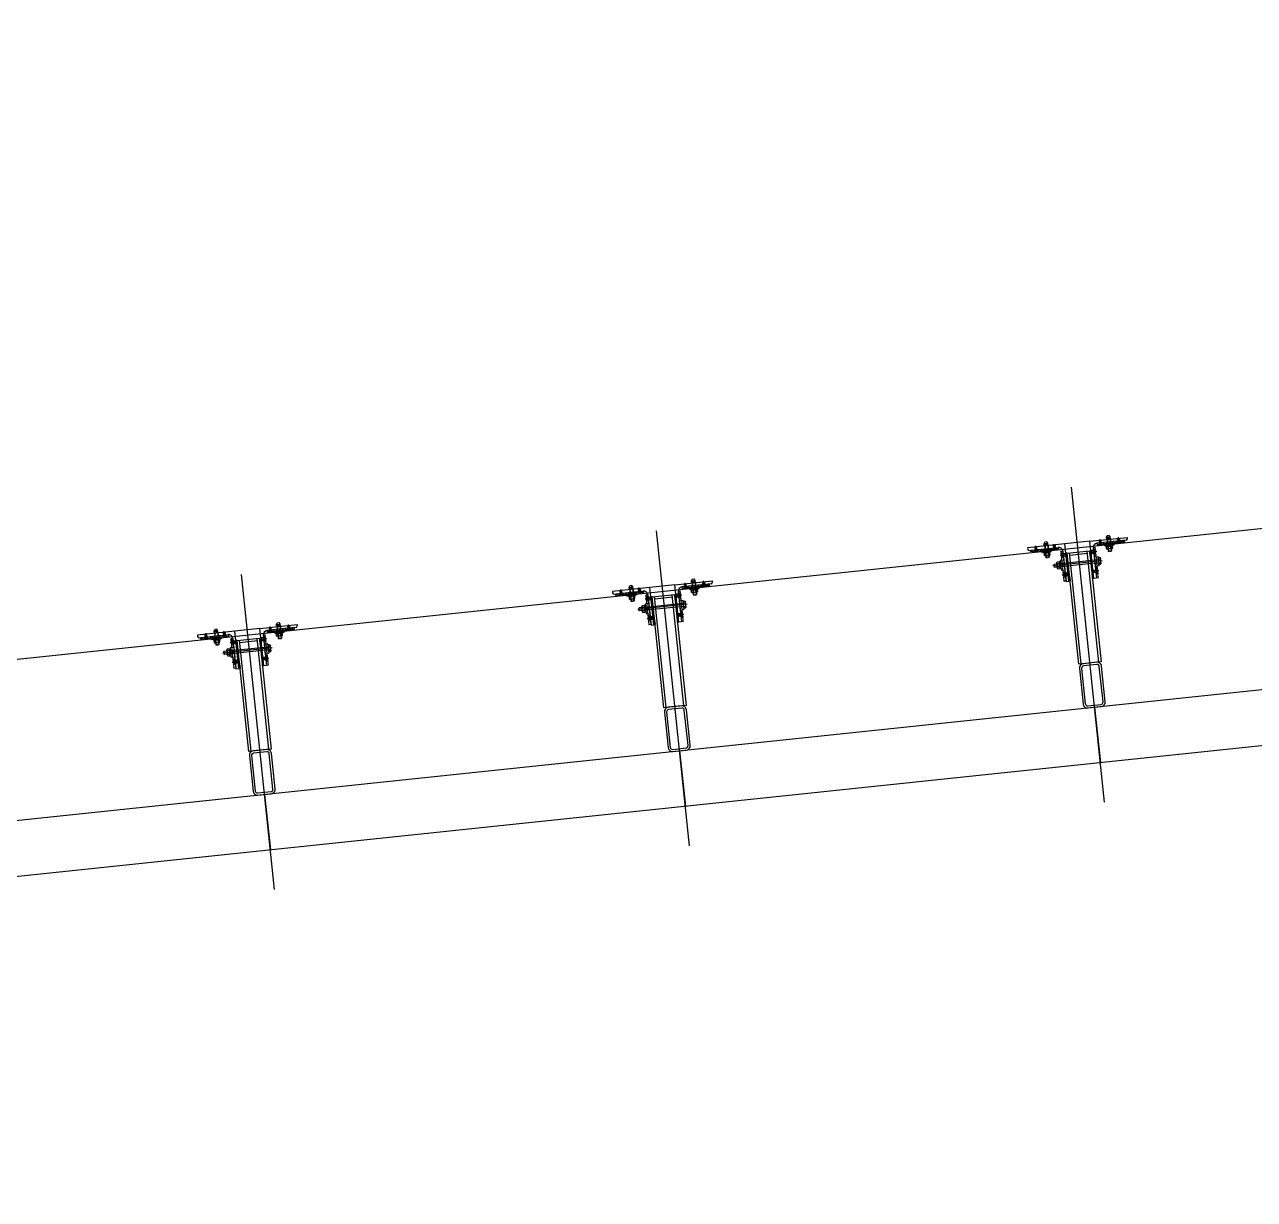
# Model space of a CAD drawing. Extents: x 809487 to 809680, y 818779 to 819225.
# Drawn here: x 809546.828 to 809551.249, y 818960.345 to 818964.567 of the extents above; entities that cross this region are included whole.
import ezdxf

# ---------------------------------------------------------------- set-up
doc = ezdxf.new("R2010")
doc.units = 0
for name, color, linetype in [('Default', 7, 'Continuous'), ('F-Glazing', 7, 'Continuous'), ('MAJ223__', 7, 'Continuous'), ('MAJ292_1', 7, 'Continuous'), ('MAJ292__', 7, 'Continuous'), ('MAJ314__scope', 7, 'Continuous'), ('MAJ318__', 7, 'Continuous'), ('MAJ322__', 7, 'Continuous'), ('MAJ325__', 7, 'Continuous'), ('MAJ520__', 7, 'Continuous'), ('WELDING', 7, 'Continuous')]:
    doc.layers.add(name, color=color, linetype=linetype)

# ---------------------------------------------------------------- blocks, each defined once
blk = doc.blocks.new('A$C62E2240C')
at = {"layer": 'MAJ223__'}
for p, q in [((-0.005, -0.01), (0.0181, -0.01)), ((0.005, -0.0058), (0.0135, -0.0058)), ((0.005, -0.0142), (0.0135, -0.0142)), ((0.0127, -0.005), (0.0127, -0.015))]:
    blk.add_line(p, q, dxfattribs=at)
blk.add_lwpolyline([(0, 0), (0.005, -0.005), (0.005, -0.015), (0, -0.02)], close=True, dxfattribs=at)
for points in [[(0, -0.0113), (0.0033, -0.0113), (0.0033, -0.0088), (0, -0.0088)], [(0.005, -0.005), (0.0127, -0.005), (0.0135, -0.0058), (0.0135, -0.0142), (0.0127, -0.015), (0.005, -0.015)]]:
    blk.add_lwpolyline(points, dxfattribs=at)
blk = doc.blocks.new('TM12NUT')
at = {"layer": 'Default'}
for p, q in [((0.0078, 0), (-0.0078, 0)), ((-0.0104, -0.0015), (-0.0104, -0.0085)), ((-0.0078, -0.01), (0.0078, -0.01)), ((-0.0052, -0.0085), (-0.0052, -0.0015)), ((0.0052, -0.0085), (0.0052, -0.0015)), ((0.0104, -0.0085), (0.0104, -0.0015))]:
    blk.add_line(p, q, dxfattribs=at)
for centre, radius, start, end in [((0, -0.0098), 0.00979, 57.7958, 122.2042), ((0.0078, -0.003), 0.00301, 30, 150), ((-0.0078, -0.003), 0.00301, 30, 150), ((-0.0078, -0.007), 0.00301, 210, 330), ((0, -0.0002), 0.00979, 237.7958, 302.2042), ((0.0078, -0.007), 0.00301, 210, 330)]:
    blk.add_arc(centre, radius, start, end, dxfattribs=at)
blk = doc.blocks.new('M12_WASH')
at = {"layer": 'Default'}
for p, q in [((0.0025, 0.0016), (0, 0.0009)), ((0, -0.0016), (0.0025, -0.0009))]:
    blk.add_line(p, q, dxfattribs=at)
blk.add_lwpolyline([(0, -0.012), (0.0025, -0.012), (0.0025, 0.012), (0, 0.012)], close=True, dxfattribs=at)
blk = doc.blocks.new('A$C392C4054')
at = {"layer": 'Default'}
for p, q in [((0.013, 0.05), (0, 0.05)), ((0.013, 0.047), (0, 0.047)), ((0.0016, 0.0468), (0.0016, 0)), ((0.0114, 0.0468), (0.0114, 0))]:
    blk.add_line(p, q, dxfattribs=at)
at = {"layer": 'MAJ292_1'}
for p, q in [((0.0005, 0.047), (0.0005, 0.0468)), ((0.0125, 0.047), (0.0125, 0.0468))]:
    blk.add_line(p, q, dxfattribs=at)
at = {"layer": 'MAJ318__'}
for p, q in [((0, 0.0517), (0.003, 0.057)), ((0, 0.0468), (0, 0.0517)), ((0.013, 0.0515), (0, 0.0515)), ((0.013, 0.0468), (0, 0.0468)), ((0.0005, 0.0468), (0.0005, 0.0011)), ((0.01, 0.057), (0.003, 0.057)), ((0.013, 0.0517), (0.01, 0.057)), ((0.0125, 0.0468), (0.0125, 0.0011)), ((0.013, 0.0468), (0.013, 0.0517)), ((0.0005, 0.0011), (0.0016, 0)), ((0.0125, 0.0011), (0.0005, 0.0011)), ((0.0054, 0), (0.0016, 0)), ((0.0065, 0.0011), (0.0054, 0)), ((0.0065, 0.0011), (0.0076, 0)), ((0.0114, 0), (0.0076, 0)), ((0.0114, 0), (0.0125, 0.0011))]:
    blk.add_line(p, q, dxfattribs=at)
blk = doc.blocks.new('M06MC13')
at = {"layer": 'Default'}
for p, q in [((-0.005, 0), (0.018, 0)), ((0.003, 0.0025), (0.013, 0.0025)), ((0.0125, -0.003), (0.0125, 0.003)), ((0.003, -0.0025), (0.013, -0.0025))]:
    blk.add_line(p, q, dxfattribs=at)
blk.add_lwpolyline([(0, -0.006), (0.003, -0.003), (0.003, 0.003), (0, 0.006)], close=True, dxfattribs=at)
for points in [[(0, 0.00075), (0.002, 0.00075), (0.002, -0.00075), (0, -0.00075)], [(0.003, -0.003), (0.0125, -0.003), (0.013, -0.0025), (0.013, 0.0025), (0.0125, 0.003), (0.003, 0.003)]]:
    blk.add_lwpolyline(points, dxfattribs=at)
blk = doc.blocks.new('M12HB160')
at = {"layer": 'Default'}
for p, q in [((-0.013, 0), (0.165, 0)), ((0.125, 0.005), (0.16, 0.005)), ((0.159, -0.006), (0.159, 0.006)), ((0.125, -0.005), (0.16, -0.005))]:
    blk.add_line(p, q, dxfattribs=at)
blk.add_lwpolyline([(-0.0065, -0.012), (-0.008, -0.0105), (-0.008, 0.0105), (-0.0065, 0.012), (0, 0.012), (0, -0.012)], close=True, dxfattribs=at)
for points in [[(-0.0064, 0.006), (0, 0.006), (0, 0.012), (-0.0064, 0.012)], [(0, -0.006), (0.159, -0.006), (0.16, -0.005), (0.16, 0.005), (0.159, 0.006), (0, 0.006)], [(0.124, -0.006), (0.125, -0.005), (0.125, 0.005), (0.124, 0.006)], [(-0.0064, -0.012), (0, -0.012), (0, -0.006), (-0.0064, -0.006)]]:
    blk.add_lwpolyline(points, dxfattribs=at)
for centre, radius, start, end in [((-0.0044, 0.009), 0.0036, 123.6264, 236.3736), ((0.004, 0), 0.012, 150, 210), ((-0.0044, -0.009), 0.0036, 123.6264, 236.3736)]:
    blk.add_arc(centre, radius, start, end, dxfattribs=at)
blk = doc.blocks.new('M12_NUT1')
at = {"layer": 'Default'}
blk.add_lwpolyline([(0.01, 0.0105), (0.01, -0.0105), (0.0085, -0.012), (0.0015, -0.012), (0, -0.0105), (0, 0.0105), (0.0015, 0.012), (0.0085, 0.012)], close=True, dxfattribs=at)
for points in [[(0.0016, 0.006), (0.0084, 0.006)], [(0.0016, 0.006), (0.0084, 0.006)], [(0.0084, -0.006), (0.0016, -0.006)], [(0.0084, -0.006), (0.0016, -0.006)]]:
    blk.add_lwpolyline(points, dxfattribs=at)
for centre, radius, start, end in [((0.0036, 0.009), 0.0036, 123.6264, 236.3736), ((0.012, 0), 0.012, 150, 210), ((0.0064, 0.009), 0.0036, 303.6264, 56.3736), ((-0.002, 0), 0.012, 330, 30), ((0.0036, -0.009), 0.0036, 123.6264, 236.3736), ((0.0064, -0.009), 0.0036, 303.6264, 56.3736)]:
    blk.add_arc(centre, radius, start, end, dxfattribs=at)

msp = doc.modelspace()

# ---------------------------------------------------------------- linework, layer by layer
at = {"layer": 'F-Glazing'}
for p, q in [((809550.7104, 818961.7726), (809550.5914, 818962.9044)), ((809549.2186, 818961.6158), (809549.0996, 818962.7476)), ((809550.6571, 818962.7102), (809550.5675, 818962.7008)), ((809550.5849, 818962.6604), (809550.6485, 818962.6671)), ((809550.6571, 818962.7102), (809550.6571, 818962.7102)), ((809547.7268, 818961.459), (809547.6078, 818962.5908)), ((809549.1653, 818962.5534), (809549.0758, 818962.544)), ((809549.1653, 818962.5534), (809549.1653, 818962.5534)), ((809549.0931, 818962.5036), (809549.1567, 818962.5103)), ((809547.6735, 818962.3966), (809547.584, 818962.3872)), ((809547.6735, 818962.3966), (809547.6735, 818962.3966)), ((809547.6013, 818962.3468), (809547.6649, 818962.3535))]:
    msp.add_line(p, q, dxfattribs=at)
for points in [[(809550.5761, 818962.6675), (809550.5711, 818962.667), (809550.5865, 818962.5683), (809550.5815, 818962.5678)], [(809550.6556, 818962.6759), (809550.6606, 818962.6764), (809550.6661, 818962.5766), (809550.671, 818962.5772)], [(809549.0843, 818962.5107), (809549.0793, 818962.5102), (809549.0947, 818962.4115), (809549.0897, 818962.411)], [(809549.1639, 818962.5191), (809549.1688, 818962.5196), (809549.1743, 818962.4199), (809549.1793, 818962.4204)], [(809547.6721, 818962.3623), (809547.677, 818962.3628), (809547.6825, 818962.2631), (809547.6875, 818962.2636)], [(809547.5925, 818962.3539), (809547.5875, 818962.3534), (809547.6029, 818962.2547), (809547.598, 818962.2542)]]:
    msp.add_lwpolyline(points, close=True, dxfattribs=at)
at = {"layer": 'MAJ223__'}
for points in [[(809550.56, 818962.6054), (809550.5613, 818962.607), (809550.5597, 818962.6083), (809550.561, 818962.61), (809550.5594, 818962.6113), (809550.5607, 818962.613), (809550.559, 818962.6143), (809550.5604, 818962.616), (809550.5587, 818962.6173), (809550.5601, 818962.6189), (809550.5584, 818962.6203), (809550.5597, 818962.6219), (809550.5581, 818962.6233), (809550.5594, 818962.6249), (809550.5578, 818962.6262), (809550.5591, 818962.6279), (809550.5575, 818962.6292), (809550.5588, 818962.6309), (809550.5572, 818962.6322), (809550.5585, 818962.6339), (809550.5568, 818962.6352), (809550.5582, 818962.6368), (809550.5565, 818962.6382), (809550.5579, 818962.6398), (809550.5562, 818962.6412), (809550.5576, 818962.6428), (809550.5635, 818962.6434), (809550.5676, 818962.6047), (809550.5616, 818962.604)], [(809550.6843, 818962.6184), (809550.6826, 818962.6198), (809550.684, 818962.6214), (809550.6823, 818962.6227), (809550.6837, 818962.6244), (809550.682, 818962.6257), (809550.6834, 818962.6274), (809550.6817, 818962.6287), (809550.683, 818962.6304), (809550.6814, 818962.6317), (809550.6827, 818962.6333), (809550.6811, 818962.6347), (809550.6824, 818962.6363), (809550.6808, 818962.6377), (809550.6821, 818962.6393), (809550.6805, 818962.6406), (809550.6818, 818962.6423), (809550.6801, 818962.6436), (809550.6815, 818962.6453), (809550.6798, 818962.6466), (809550.6812, 818962.6483), (809550.6795, 818962.6496), (809550.6808, 818962.6512), (809550.6792, 818962.6526), (809550.6805, 818962.6542), (809550.6789, 818962.6556), (809550.6729, 818962.6549), (809550.677, 818962.6162), (809550.683, 818962.6168)], [(809549.1925, 818962.4616), (809549.1909, 818962.463), (809549.1922, 818962.4646), (809549.1905, 818962.466), (809549.1919, 818962.4676), (809549.1902, 818962.4689), (809549.1916, 818962.4706), (809549.1899, 818962.4719), (809549.1913, 818962.4736), (809549.1896, 818962.4749), (809549.1909, 818962.4766), (809549.1893, 818962.4779), (809549.1906, 818962.4795), (809549.189, 818962.4809), (809549.1903, 818962.4825), (809549.1887, 818962.4839), (809549.19, 818962.4855), (809549.1884, 818962.4868), (809549.1897, 818962.4885), (809549.188, 818962.4898), (809549.1894, 818962.4915), (809549.1877, 818962.4928), (809549.1891, 818962.4945), (809549.1874, 818962.4958), (809549.1887, 818962.4974), (809549.1871, 818962.4988), (809549.1811, 818962.4981), (809549.1852, 818962.4594), (809549.1912, 818962.46)], [(809549.0682, 818962.4486), (809549.0695, 818962.4502), (809549.0679, 818962.4516), (809549.0692, 818962.4532), (809549.0676, 818962.4545), (809549.0689, 818962.4562), (809549.0673, 818962.4575), (809549.0686, 818962.4592), (809549.0669, 818962.4605), (809549.0683, 818962.4622), (809549.0666, 818962.4635), (809549.068, 818962.4651), (809549.0663, 818962.4665), (809549.0677, 818962.4681), (809549.066, 818962.4695), (809549.0673, 818962.4711), (809549.0657, 818962.4724), (809549.067, 818962.4741), (809549.0654, 818962.4754), (809549.0667, 818962.4771), (809549.0651, 818962.4784), (809549.0664, 818962.4801), (809549.0647, 818962.4814), (809549.0661, 818962.483), (809549.0644, 818962.4844), (809549.0658, 818962.486), (809549.0717, 818962.4866), (809549.0758, 818962.4479), (809549.0698, 818962.4472)], [(809547.5764, 818962.2918), (809547.5777, 818962.2934), (809547.5761, 818962.2948), (809547.5774, 818962.2964), (809547.5758, 818962.2977), (809547.5771, 818962.2994), (809547.5755, 818962.3007), (809547.5768, 818962.3024), (809547.5752, 818962.3037), (809547.5765, 818962.3054), (809547.5748, 818962.3067), (809547.5762, 818962.3083), (809547.5745, 818962.3097), (809547.5759, 818962.3113), (809547.5742, 818962.3127), (809547.5756, 818962.3143), (809547.5739, 818962.3156), (809547.5752, 818962.3173), (809547.5736, 818962.3186), (809547.5749, 818962.3203), (809547.5733, 818962.3216), (809547.5746, 818962.3233), (809547.573, 818962.3246), (809547.5743, 818962.3262), (809547.5727, 818962.3276), (809547.574, 818962.3292), (809547.58, 818962.3299), (809547.584, 818962.2911), (809547.5781, 818962.2904)], [(809547.7007, 818962.3048), (809547.6991, 818962.3062), (809547.7004, 818962.3078), (809547.6988, 818962.3092), (809547.7001, 818962.3108), (809547.6985, 818962.3121), (809547.6998, 818962.3138), (809547.6981, 818962.3151), (809547.6995, 818962.3168), (809547.6978, 818962.3181), (809547.6992, 818962.3198), (809547.6975, 818962.3211), (809547.6988, 818962.3227), (809547.6972, 818962.3241), (809547.6985, 818962.3257), (809547.6969, 818962.3271), (809547.6982, 818962.3287), (809547.6966, 818962.33), (809547.6979, 818962.3317), (809547.6963, 818962.333), (809547.6976, 818962.3347), (809547.6959, 818962.336), (809547.6973, 818962.3377), (809547.6956, 818962.339), (809547.697, 818962.3406), (809547.6953, 818962.342), (809547.6894, 818962.3414), (809547.6934, 818962.3026), (809547.6994, 818962.3032)]]:
    msp.add_lwpolyline(points, close=True, dxfattribs=at)
at = {"layer": 'MAJ292__'}
for p, q in [((809550.626, 818962.2694), (809550.584, 818962.6683)), ((809550.6896, 818962.2761), (809550.6477, 818962.675)), ((809549.1342, 818962.1126), (809549.0922, 818962.5116)), ((809549.1978, 818962.1193), (809549.1559, 818962.5182)), ((809547.706, 818961.9625), (809547.6641, 818962.3615)), ((809547.6424, 818961.9558), (809547.6005, 818962.3548))]:
    msp.add_line(p, q, dxfattribs=at)
for points in [[(809550.6811, 818962.577), (809550.6712, 818962.5759), (809550.6571, 818962.7102), (809550.7913, 818962.7243), (809550.7918, 818962.7193)], [(809550.7874, 818962.7138), (809550.683, 818962.7028)], [(809550.5717, 818962.5655), (809550.5817, 818962.5665), (809550.5675, 818962.7008), (809550.4333, 818962.6867), (809550.4338, 818962.6817)], [(809550.4393, 818962.6772), (809550.5437, 818962.6882)], [(809550.5602, 818962.6749), (809550.5717, 818962.5655)], [(809550.6696, 818962.6864), (809550.6811, 818962.577)], [(809549.0799, 818962.4087), (809549.0899, 818962.4097), (809549.0758, 818962.544), (809548.9415, 818962.5299), (809548.942, 818962.5249)], [(809549.1893, 818962.4202), (809549.1794, 818962.4191), (809549.1653, 818962.5534), (809549.2995, 818962.5675), (809549.3001, 818962.5625)], [(809549.2956, 818962.557), (809549.1912, 818962.5461)], [(809548.9475, 818962.5204), (809549.0519, 818962.5314)], [(809549.0684, 818962.5181), (809549.0799, 818962.4087)], [(809549.1778, 818962.5296), (809549.1893, 818962.4202)], [(809547.6975, 818962.2634), (809547.6876, 818962.2623), (809547.6735, 818962.3966), (809547.8077, 818962.4107), (809547.8083, 818962.4057)], [(809547.5881, 818962.2519), (809547.5981, 818962.2529), (809547.584, 818962.3872), (809547.4497, 818962.3731), (809547.4502, 818962.3681)], [(809547.4557, 818962.3637), (809547.5602, 818962.3746)], [(809547.5767, 818962.3613), (809547.5881, 818962.2519)], [(809547.686, 818962.3728), (809547.6975, 818962.2634)], [(809547.8038, 818962.4002), (809547.6994, 818962.3893)], [(809550.6817, 818962.2752), (809550.6339, 818962.2702)], [(809550.6197, 818962.2526), (809550.6331, 818962.1253)], [(809550.6276, 818962.2535), (809550.641, 818962.1262)], [(809550.6825, 818962.2673), (809550.6348, 818962.2623)], [(809550.7047, 818962.1329), (809550.6913, 818962.2602)], [(809550.7126, 818962.1337), (809550.6992, 818962.261)], [(809549.1279, 818962.0958), (809549.1413, 818961.9685)], [(809549.1359, 818962.0967), (809549.1492, 818961.9694)], [(809549.1899, 818962.1184), (809549.1421, 818962.1134)], [(809549.1907, 818962.1105), (809549.143, 818962.1055)], [(809549.2129, 818961.9761), (809549.1995, 818962.1034)], [(809549.2208, 818961.9769), (809549.2075, 818962.1042)], [(809550.6498, 818962.119), (809550.6975, 818962.1241)], [(809550.6506, 818962.1111), (809550.6984, 818962.1161)], [(809547.6981, 818961.9616), (809547.6504, 818961.9566)], [(809549.158, 818961.9623), (809549.2058, 818961.9673)], [(809549.1589, 818961.9543), (809549.2066, 818961.9593)], [(809547.6361, 818961.939), (809547.6495, 818961.8117)], [(809547.6441, 818961.9399), (809547.6574, 818961.8126)], [(809547.6989, 818961.9537), (809547.6512, 818961.9487)], [(809547.7211, 818961.8193), (809547.7077, 818961.9466)], [(809547.7291, 818961.8201), (809547.7157, 818961.9474)], [(809547.6662, 818961.8055), (809547.714, 818961.8105)], [(809547.6671, 818961.7975), (809547.7148, 818961.8025)]]:
    msp.add_lwpolyline(points, dxfattribs=at)
for points in [[(809550.6976, 818962.2769), (809550.618, 818962.2685), (809550.5761, 818962.6675), (809550.6556, 818962.6759)], [(809549.2058, 818962.1201), (809549.1262, 818962.1117), (809549.0843, 818962.5107), (809549.1639, 818962.5191)], [(809547.714, 818961.9633), (809547.6344, 818961.955), (809547.5925, 818962.3539), (809547.6721, 818962.3623)]]:
    msp.add_lwpolyline(points, close=True, dxfattribs=at)
for centre, radius, start, end in [((809550.7869, 818962.7188), 0.005, 276, 6), ((809550.4388, 818962.6822), 0.005, 186, 276), ((809550.5453, 818962.6733), 0.015, 6, 96), ((809550.6845, 818962.6879), 0.015, 96, 186), ((809549.1927, 818962.5311), 0.015, 96, 186), ((809549.2951, 818962.562), 0.005, 276, 6), ((809548.947, 818962.5254), 0.005, 186, 276), ((809549.0535, 818962.5165), 0.015, 6, 96), ((809547.8033, 818962.4052), 0.005, 276, 6), ((809547.4552, 818962.3686), 0.005, 186, 276), ((809547.5617, 818962.3597), 0.015, 6, 96), ((809547.701, 818962.3743), 0.015, 96, 186), ((809550.6356, 818962.2543), 0.016, 96, 186), ((809550.6833, 818962.2593), 0.016, 6, 96), ((809550.6356, 818962.2543), 0.008, 96, 186), ((809550.6833, 818962.2593), 0.008, 6, 96), ((809549.1438, 818962.0975), 0.016, 96, 186), ((809549.1438, 818962.0975), 0.008, 96, 186), ((809549.1915, 818962.1025), 0.016, 6, 96), ((809549.1915, 818962.1025), 0.008, 6, 96), ((809550.649, 818962.127), 0.016, 186, 276), ((809550.649, 818962.127), 0.008, 186, 276), ((809550.6967, 818962.132), 0.008, 276, 6), ((809550.6967, 818962.132), 0.016, 276, 6), ((809547.6998, 818961.9457), 0.016, 6, 96), ((809549.1572, 818961.9702), 0.016, 186, 276), ((809549.1572, 818961.9702), 0.008, 186, 276), ((809549.2049, 818961.9752), 0.008, 276, 6), ((809549.2049, 818961.9752), 0.016, 276, 6), ((809547.652, 818961.9407), 0.016, 96, 186), ((809547.652, 818961.9407), 0.008, 96, 186), ((809547.6998, 818961.9457), 0.008, 6, 96), ((809547.6654, 818961.8134), 0.016, 186, 276), ((809547.6654, 818961.8134), 0.008, 186, 276), ((809547.7131, 818961.8184), 0.008, 276, 6), ((809547.7131, 818961.8184), 0.016, 276, 6)]:
    msp.add_arc(centre, radius, start, end, dxfattribs=at)
at = {"layer": 'MAJ314__scope'}
for p, q in [((809550.6745, 818962.1136), (809550.6954, 818961.9147)), ((809549.1827, 818961.9568), (809549.2036, 818961.7579)), ((809547.6909, 818961.8), (809547.7119, 818961.6011))]:
    msp.add_line(p, q, dxfattribs=at)
for points in [[(809568.5158, 818964.5671), (809535.677, 818961.1156)], [(809568.8743, 818964.0265), (809535.7388, 818960.5438)], [(809568.8952, 818963.8276), (809535.7598, 818960.3449)]]:
    msp.add_lwpolyline(points, dxfattribs=at)
at = {"layer": 'MAJ322__'}
for points in [[(809550.7825, 818962.7073), (809550.7818, 818962.7132), (809550.6825, 818962.7028), (809550.6832, 818962.6968)], [(809550.4455, 818962.6719), (809550.4448, 818962.6778), (809550.5442, 818962.6883), (809550.5448, 818962.6823)], [(809550.5602, 818962.6749), (809550.5715, 818962.5674), (809550.5641, 818962.5666), (809550.5654, 818962.5682), (809550.5637, 818962.5696), (809550.5651, 818962.5712), (809550.5634, 818962.5725), (809550.5648, 818962.5742), (809550.5631, 818962.5755), (809550.5645, 818962.5772), (809550.5628, 818962.5785), (809550.5641, 818962.5802), (809550.5625, 818962.5815), (809550.5638, 818962.5831), (809550.5622, 818962.5845), (809550.5635, 818962.5861), (809550.5619, 818962.5875), (809550.5632, 818962.5891), (809550.5615, 818962.5904), (809550.5629, 818962.5921), (809550.5612, 818962.5934), (809550.5626, 818962.5951), (809550.5609, 818962.5964), (809550.5623, 818962.5981), (809550.5606, 818962.5994), (809550.5619, 818962.601), (809550.5603, 818962.6024), (809550.5616, 818962.604), (809550.56, 818962.6054), (809550.5613, 818962.607), (809550.5597, 818962.6083), (809550.561, 818962.61), (809550.5594, 818962.6113), (809550.5607, 818962.613), (809550.559, 818962.6143), (809550.5604, 818962.616), (809550.5587, 818962.6173), (809550.5601, 818962.6189), (809550.5584, 818962.6203), (809550.5597, 818962.6219), (809550.5581, 818962.6233), (809550.5594, 818962.6249), (809550.5578, 818962.6262), (809550.5591, 818962.6279), (809550.5575, 818962.6292), (809550.5588, 818962.6309), (809550.5572, 818962.6322), (809550.5585, 818962.6339), (809550.5568, 818962.6352), (809550.5582, 818962.6368), (809550.5565, 818962.6382), (809550.5579, 818962.6398), (809550.5562, 818962.6412), (809550.5576, 818962.6428), (809550.5559, 818962.6441), (809550.5572, 818962.6458), (809550.5556, 818962.6471), (809550.5569, 818962.6488), (809550.5553, 818962.6501), (809550.5566, 818962.6518), (809550.555, 818962.6531), (809550.5563, 818962.6547), (809550.5546, 818962.6561), (809550.556, 818962.6577), (809550.5543, 818962.6591), (809550.5557, 818962.6607), (809550.554, 818962.662), (809550.5554, 818962.6637), (809550.5537, 818962.665), (809550.555, 818962.6667), (809550.5534, 818962.668), (809550.5547, 818962.6697), (809550.5531, 818962.671), (809550.5544, 818962.6726), (809550.5544, 818962.6727), (809550.5528, 818962.6741)], [(809550.6696, 818962.6864), (809550.6809, 818962.5789), (809550.6884, 818962.5796), (809550.6867, 818962.581), (809550.6881, 818962.5826), (809550.6864, 818962.584), (809550.6877, 818962.5856), (809550.6861, 818962.5869), (809550.6874, 818962.5886), (809550.6858, 818962.5899), (809550.6871, 818962.5916), (809550.6855, 818962.5929), (809550.6868, 818962.5946), (809550.6852, 818962.5959), (809550.6865, 818962.5975), (809550.6848, 818962.5989), (809550.6862, 818962.6005), (809550.6845, 818962.6019), (809550.6859, 818962.6035), (809550.6842, 818962.6048), (809550.6855, 818962.6065), (809550.6839, 818962.6078), (809550.6852, 818962.6095), (809550.6836, 818962.6108), (809550.6849, 818962.6125), (809550.6833, 818962.6138), (809550.6846, 818962.6154), (809550.683, 818962.6168), (809550.6843, 818962.6184), (809550.6826, 818962.6198), (809550.684, 818962.6214), (809550.6823, 818962.6227), (809550.6837, 818962.6244), (809550.682, 818962.6257), (809550.6834, 818962.6274), (809550.6817, 818962.6287), (809550.683, 818962.6304), (809550.6814, 818962.6317), (809550.6827, 818962.6333), (809550.6811, 818962.6347), (809550.6824, 818962.6363), (809550.6808, 818962.6377), (809550.6821, 818962.6393), (809550.6805, 818962.6406), (809550.6818, 818962.6423), (809550.6801, 818962.6436), (809550.6815, 818962.6453), (809550.6798, 818962.6466), (809550.6812, 818962.6483), (809550.6795, 818962.6496), (809550.6808, 818962.6512), (809550.6792, 818962.6526), (809550.6805, 818962.6542), (809550.6789, 818962.6556), (809550.6802, 818962.6572), (809550.6786, 818962.6585), (809550.6799, 818962.6602), (809550.6783, 818962.6615), (809550.6796, 818962.6632), (809550.6779, 818962.6645), (809550.6793, 818962.6662), (809550.6776, 818962.6675), (809550.679, 818962.6691), (809550.6773, 818962.6705), (809550.6787, 818962.6721), (809550.677, 818962.6735), (809550.6783, 818962.6751), (809550.6767, 818962.6765), (809550.678, 818962.6781), (809550.6764, 818962.6794), (809550.6777, 818962.6811), (809550.6761, 818962.6824), (809550.6774, 818962.6841), (809550.6757, 818962.6854), (809550.6757, 818962.6855), (809550.6771, 818962.6871)], [(809549.2907, 818962.5505), (809549.2901, 818962.5564), (809549.1907, 818962.546), (809549.1914, 818962.54)], [(809548.9537, 818962.5151), (809548.9531, 818962.521), (809549.0524, 818962.5315), (809549.053, 818962.5255)], [(809549.0684, 818962.5181), (809549.0797, 818962.4106), (809549.0723, 818962.4098), (809549.0736, 818962.4114), (809549.072, 818962.4128), (809549.0733, 818962.4144), (809549.0716, 818962.4157), (809549.073, 818962.4174), (809549.0713, 818962.4187), (809549.0727, 818962.4204), (809549.071, 818962.4217), (809549.0724, 818962.4234), (809549.0707, 818962.4247), (809549.072, 818962.4263), (809549.0704, 818962.4277), (809549.0717, 818962.4293), (809549.0701, 818962.4307), (809549.0714, 818962.4323), (809549.0698, 818962.4337), (809549.0711, 818962.4353), (809549.0695, 818962.4366), (809549.0708, 818962.4383), (809549.0691, 818962.4396), (809549.0705, 818962.4413), (809549.0688, 818962.4426), (809549.0702, 818962.4443), (809549.0685, 818962.4456), (809549.0698, 818962.4472), (809549.0682, 818962.4486), (809549.0695, 818962.4502), (809549.0679, 818962.4516), (809549.0692, 818962.4532), (809549.0676, 818962.4545), (809549.0689, 818962.4562), (809549.0673, 818962.4575), (809549.0686, 818962.4592), (809549.0669, 818962.4605), (809549.0683, 818962.4622), (809549.0666, 818962.4635), (809549.068, 818962.4651), (809549.0663, 818962.4665), (809549.0677, 818962.4681), (809549.066, 818962.4695), (809549.0673, 818962.4711), (809549.0657, 818962.4724), (809549.067, 818962.4741), (809549.0654, 818962.4754), (809549.0667, 818962.4771), (809549.0651, 818962.4784), (809549.0664, 818962.4801), (809549.0647, 818962.4814), (809549.0661, 818962.483), (809549.0644, 818962.4844), (809549.0658, 818962.486), (809549.0641, 818962.4874), (809549.0655, 818962.489), (809549.0638, 818962.4903), (809549.0651, 818962.492), (809549.0635, 818962.4933), (809549.0648, 818962.495), (809549.0632, 818962.4963), (809549.0645, 818962.498), (809549.0629, 818962.4993), (809549.0642, 818962.5009), (809549.0626, 818962.5023), (809549.0639, 818962.5039), (809549.0622, 818962.5053), (809549.0636, 818962.5069), (809549.0619, 818962.5082), (809549.0633, 818962.5099), (809549.0616, 818962.5112), (809549.0629, 818962.5129), (809549.0613, 818962.5142), (809549.0626, 818962.5159), (809549.0626, 818962.516), (809549.061, 818962.5173)], [(809549.1778, 818962.5296), (809549.1891, 818962.4221), (809549.1966, 818962.4228), (809549.1949, 818962.4242), (809549.1963, 818962.4258), (809549.1946, 818962.4272), (809549.196, 818962.4288), (809549.1943, 818962.4302), (809549.1956, 818962.4318), (809549.194, 818962.4331), (809549.1953, 818962.4348), (809549.1937, 818962.4361), (809549.195, 818962.4378), (809549.1934, 818962.4391), (809549.1947, 818962.4408), (809549.1931, 818962.4421), (809549.1944, 818962.4437), (809549.1927, 818962.4451), (809549.1941, 818962.4467), (809549.1924, 818962.4481), (809549.1938, 818962.4497), (809549.1921, 818962.451), (809549.1935, 818962.4527), (809549.1918, 818962.454), (809549.1931, 818962.4557), (809549.1915, 818962.457), (809549.1928, 818962.4587), (809549.1912, 818962.46), (809549.1925, 818962.4616), (809549.1909, 818962.463), (809549.1922, 818962.4646), (809549.1905, 818962.466), (809549.1919, 818962.4676), (809549.1902, 818962.4689), (809549.1916, 818962.4706), (809549.1899, 818962.4719), (809549.1913, 818962.4736), (809549.1896, 818962.4749), (809549.1909, 818962.4766), (809549.1893, 818962.4779), (809549.1906, 818962.4795), (809549.189, 818962.4809), (809549.1903, 818962.4825), (809549.1887, 818962.4839), (809549.19, 818962.4855), (809549.1884, 818962.4868), (809549.1897, 818962.4885), (809549.188, 818962.4898), (809549.1894, 818962.4915), (809549.1877, 818962.4928), (809549.1891, 818962.4945), (809549.1874, 818962.4958), (809549.1887, 818962.4974), (809549.1871, 818962.4988), (809549.1884, 818962.5004), (809549.1868, 818962.5018), (809549.1881, 818962.5034), (809549.1865, 818962.5047), (809549.1878, 818962.5064), (809549.1862, 818962.5077), (809549.1875, 818962.5094), (809549.1858, 818962.5107), (809549.1872, 818962.5124), (809549.1855, 818962.5137), (809549.1869, 818962.5153), (809549.1852, 818962.5167), (809549.1866, 818962.5183), (809549.1849, 818962.5197), (809549.1862, 818962.5213), (809549.1846, 818962.5226), (809549.1859, 818962.5243), (809549.1843, 818962.5256), (809549.1856, 818962.5273), (809549.184, 818962.5286), (809549.184, 818962.5287), (809549.1853, 818962.5304)], [(809547.4619, 818962.3583), (809547.4613, 818962.3642), (809547.5606, 818962.3747), (809547.5612, 818962.3687)], [(809547.5767, 818962.3613), (809547.5879, 818962.2538), (809547.5805, 818962.253), (809547.5818, 818962.2546), (809547.5802, 818962.256), (809547.5815, 818962.2576), (809547.5799, 818962.259), (809547.5812, 818962.2606), (809547.5795, 818962.2619), (809547.5809, 818962.2636), (809547.5792, 818962.2649), (809547.5806, 818962.2666), (809547.5789, 818962.2679), (809547.5803, 818962.2696), (809547.5786, 818962.2709), (809547.5799, 818962.2725), (809547.5783, 818962.2739), (809547.5796, 818962.2755), (809547.578, 818962.2769), (809547.5793, 818962.2785), (809547.5777, 818962.2798), (809547.579, 818962.2815), (809547.5774, 818962.2828), (809547.5787, 818962.2845), (809547.577, 818962.2858), (809547.5784, 818962.2875), (809547.5767, 818962.2888), (809547.5781, 818962.2904), (809547.5764, 818962.2918), (809547.5777, 818962.2934), (809547.5761, 818962.2948), (809547.5774, 818962.2964), (809547.5758, 818962.2977), (809547.5771, 818962.2994), (809547.5755, 818962.3007), (809547.5768, 818962.3024), (809547.5752, 818962.3037), (809547.5765, 818962.3054), (809547.5748, 818962.3067), (809547.5762, 818962.3083), (809547.5745, 818962.3097), (809547.5759, 818962.3113), (809547.5742, 818962.3127), (809547.5756, 818962.3143), (809547.5739, 818962.3156), (809547.5752, 818962.3173), (809547.5736, 818962.3186), (809547.5749, 818962.3203), (809547.5733, 818962.3216), (809547.5746, 818962.3233), (809547.573, 818962.3246), (809547.5743, 818962.3262), (809547.5727, 818962.3276), (809547.574, 818962.3292), (809547.5723, 818962.3306), (809547.5737, 818962.3322), (809547.572, 818962.3335), (809547.5734, 818962.3352), (809547.5717, 818962.3365), (809547.573, 818962.3382), (809547.5714, 818962.3395), (809547.5727, 818962.3412), (809547.5711, 818962.3425), (809547.5724, 818962.3441), (809547.5708, 818962.3455), (809547.5721, 818962.3471), (809547.5705, 818962.3485), (809547.5718, 818962.3501), (809547.5701, 818962.3514), (809547.5715, 818962.3531), (809547.5698, 818962.3544), (809547.5712, 818962.3561), (809547.5695, 818962.3574), (809547.5709, 818962.3591), (809547.5708, 818962.3592), (809547.5692, 818962.3605)], [(809547.686, 818962.3728), (809547.6973, 818962.2653), (809547.7048, 818962.2661), (809547.7032, 818962.2674), (809547.7045, 818962.269), (809547.7028, 818962.2704), (809547.7042, 818962.272), (809547.7025, 818962.2734), (809547.7039, 818962.275), (809547.7022, 818962.2763), (809547.7036, 818962.278), (809547.7019, 818962.2793), (809547.7032, 818962.281), (809547.7016, 818962.2823), (809547.7029, 818962.284), (809547.7013, 818962.2853), (809547.7026, 818962.2869), (809547.701, 818962.2883), (809547.7023, 818962.2899), (809547.7006, 818962.2913), (809547.702, 818962.2929), (809547.7003, 818962.2942), (809547.7017, 818962.2959), (809547.7, 818962.2972), (809547.7014, 818962.2989), (809547.6997, 818962.3002), (809547.701, 818962.3019), (809547.6994, 818962.3032), (809547.7007, 818962.3048), (809547.6991, 818962.3062), (809547.7004, 818962.3078), (809547.6988, 818962.3092), (809547.7001, 818962.3108), (809547.6985, 818962.3121), (809547.6998, 818962.3138), (809547.6981, 818962.3151), (809547.6995, 818962.3168), (809547.6978, 818962.3181), (809547.6992, 818962.3198), (809547.6975, 818962.3211), (809547.6988, 818962.3227), (809547.6972, 818962.3241), (809547.6985, 818962.3257), (809547.6969, 818962.3271), (809547.6982, 818962.3287), (809547.6966, 818962.33), (809547.6979, 818962.3317), (809547.6963, 818962.333), (809547.6976, 818962.3347), (809547.6959, 818962.336), (809547.6973, 818962.3377), (809547.6956, 818962.339), (809547.697, 818962.3406), (809547.6953, 818962.342), (809547.6967, 818962.3436), (809547.695, 818962.345), (809547.6963, 818962.3466), (809547.6947, 818962.3479), (809547.696, 818962.3496), (809547.6944, 818962.3509), (809547.6957, 818962.3526), (809547.6941, 818962.3539), (809547.6954, 818962.3556), (809547.6937, 818962.3569), (809547.6951, 818962.3585), (809547.6934, 818962.3599), (809547.6948, 818962.3615), (809547.6931, 818962.3629), (809547.6945, 818962.3645), (809547.6928, 818962.3658), (809547.6941, 818962.3675), (809547.6925, 818962.3688), (809547.6938, 818962.3705), (809547.6922, 818962.3718), (809547.6922, 818962.3719), (809547.6935, 818962.3736)], [(809547.7989, 818962.3937), (809547.7983, 818962.3997), (809547.699, 818962.3892), (809547.6996, 818962.3832)]]:
    msp.add_lwpolyline(points, close=True, dxfattribs=at)
for points in [[(809550.4844, 818962.6709), (809550.4837, 818962.6774), (809550.5175, 818962.6809), (809550.5182, 818962.6745)], [(809550.5173, 818962.6734), (809550.5045, 818962.672), (809550.5018, 818962.6732), (809550.4993, 818962.6715), (809550.4855, 818962.67)], [(809550.7446, 818962.6983), (809550.7439, 818962.7047), (809550.7101, 818962.7012), (809550.7108, 818962.6947)], [(809550.7119, 818962.6938), (809550.7247, 818962.6952), (809550.7271, 818962.6969), (809550.7299, 818962.6957), (809550.7437, 818962.6972)], [(809550.5503, 818962.64), (809550.5517, 818962.6272), (809550.5534, 818962.6248), (809550.5522, 818962.622), (809550.5536, 818962.6082)], [(809550.5584, 818962.6203), (809550.5597, 818962.6219), (809550.5581, 818962.6233), (809550.5594, 818962.6249), (809550.5578, 818962.6262), (809550.5591, 818962.6279), (809550.5575, 818962.6292), (809550.5588, 818962.6309), (809550.5572, 818962.6322), (809550.5585, 818962.6339), (809550.5568, 818962.6352), (809550.5582, 818962.6368), (809550.5565, 818962.6382), (809550.5579, 818962.6398), (809550.5562, 818962.6412), (809550.5562, 818962.6417), (809550.5512, 818962.6411)], [(809550.6827, 818962.6333), (809550.6811, 818962.6347), (809550.6824, 818962.6363), (809550.6808, 818962.6377), (809550.6821, 818962.6393), (809550.6805, 818962.6406), (809550.6818, 818962.6423), (809550.6801, 818962.6436), (809550.6815, 818962.6453), (809550.6798, 818962.6466), (809550.6812, 818962.6483), (809550.6795, 818962.6496), (809550.6808, 818962.6512), (809550.6792, 818962.6526), (809550.6805, 818962.6542), (809550.6805, 818962.6547), (809550.6855, 818962.6553)], [(809550.689, 818962.6214), (809550.684, 818962.6209), (809550.684, 818962.6214), (809550.6823, 818962.6227), (809550.6837, 818962.6244), (809550.682, 818962.6257), (809550.6834, 818962.6274), (809550.6817, 818962.6287), (809550.683, 818962.6304), (809550.6814, 818962.6317), (809550.6827, 818962.6333)], [(809550.6866, 818962.6544), (809550.6879, 818962.6415), (809550.6867, 818962.6388), (809550.6884, 818962.6364), (809550.6899, 818962.6225)], [(809550.5547, 818962.6073), (809550.5597, 818962.6078), (809550.5597, 818962.6083), (809550.561, 818962.61), (809550.5594, 818962.6113), (809550.5607, 818962.613), (809550.559, 818962.6143), (809550.5604, 818962.616), (809550.5587, 818962.6173), (809550.5601, 818962.6189), (809550.5584, 818962.6203)], [(809549.2528, 818962.5415), (809549.2521, 818962.5479), (809549.2183, 818962.5444), (809549.219, 818962.5379)], [(809549.2201, 818962.537), (809549.2329, 818962.5384), (809549.2353, 818962.5401), (809549.2381, 818962.5389), (809549.2519, 818962.5404)], [(809548.9926, 818962.5141), (809548.992, 818962.5206), (809549.0258, 818962.5241), (809549.0264, 818962.5177)], [(809549.0256, 818962.5166), (809549.0127, 818962.5152), (809549.01, 818962.5165), (809549.0076, 818962.5147), (809548.9937, 818962.5132)], [(809549.1909, 818962.4766), (809549.1893, 818962.4779), (809549.1906, 818962.4795), (809549.189, 818962.4809), (809549.1903, 818962.4825), (809549.1887, 818962.4839), (809549.19, 818962.4855), (809549.1884, 818962.4868), (809549.1897, 818962.4885), (809549.188, 818962.4898), (809549.1894, 818962.4915), (809549.1877, 818962.4928), (809549.1891, 818962.4945), (809549.1874, 818962.4958), (809549.1887, 818962.4974), (809549.1887, 818962.4979), (809549.1937, 818962.4985)], [(809549.1948, 818962.4976), (809549.1961, 818962.4847), (809549.1949, 818962.482), (809549.1967, 818962.4796), (809549.1981, 818962.4657)], [(809549.0585, 818962.4832), (809549.0599, 818962.4704), (809549.0616, 818962.468), (809549.0604, 818962.4652), (809549.0619, 818962.4514)], [(809549.0666, 818962.4635), (809549.068, 818962.4651), (809549.0663, 818962.4665), (809549.0677, 818962.4681), (809549.066, 818962.4695), (809549.0673, 818962.4711), (809549.0657, 818962.4724), (809549.067, 818962.4741), (809549.0654, 818962.4754), (809549.0667, 818962.4771), (809549.0651, 818962.4784), (809549.0664, 818962.4801), (809549.0647, 818962.4814), (809549.0661, 818962.483), (809549.0644, 818962.4844), (809549.0644, 818962.4849), (809549.0594, 818962.4843)], [(809549.063, 818962.4505), (809549.0679, 818962.4511), (809549.0679, 818962.4516), (809549.0692, 818962.4532), (809549.0676, 818962.4545), (809549.0689, 818962.4562), (809549.0673, 818962.4575), (809549.0686, 818962.4592), (809549.0669, 818962.4605), (809549.0683, 818962.4622), (809549.0666, 818962.4635)], [(809549.1972, 818962.4646), (809549.1923, 818962.4641), (809549.1922, 818962.4646), (809549.1905, 818962.466), (809549.1919, 818962.4676), (809549.1902, 818962.4689), (809549.1916, 818962.4706), (809549.1899, 818962.4719), (809549.1913, 818962.4736), (809549.1896, 818962.4749), (809549.1909, 818962.4766)], [(809547.5008, 818962.3573), (809547.5002, 818962.3638), (809547.534, 818962.3674), (809547.5347, 818962.3609)], [(809547.5338, 818962.3598), (809547.5209, 818962.3584), (809547.5182, 818962.3597), (809547.5158, 818962.3579), (809547.5019, 818962.3564)], [(809547.761, 818962.3847), (809547.7603, 818962.3911), (809547.7265, 818962.3876), (809547.7272, 818962.3811)], [(809547.7283, 818962.3802), (809547.7411, 818962.3816), (809547.7436, 818962.3833), (809547.7463, 818962.3821), (809547.7601, 818962.3836)], [(809547.5667, 818962.3265), (809547.5681, 818962.3136), (809547.5698, 818962.3112), (809547.5686, 818962.3085), (809547.5701, 818962.2946)], [(809547.5748, 818962.3067), (809547.5762, 818962.3083), (809547.5745, 818962.3097), (809547.5759, 818962.3113), (809547.5742, 818962.3127), (809547.5756, 818962.3143), (809547.5739, 818962.3156), (809547.5752, 818962.3173), (809547.5736, 818962.3186), (809547.5749, 818962.3203), (809547.5733, 818962.3216), (809547.5746, 818962.3233), (809547.573, 818962.3246), (809547.5743, 818962.3262), (809547.5727, 818962.3276), (809547.5726, 818962.3281), (809547.5676, 818962.3276)], [(809547.6992, 818962.3198), (809547.6975, 818962.3211), (809547.6988, 818962.3227), (809547.6972, 818962.3241), (809547.6985, 818962.3257), (809547.6969, 818962.3271), (809547.6982, 818962.3287), (809547.6966, 818962.33), (809547.6979, 818962.3317), (809547.6963, 818962.333), (809547.6976, 818962.3347), (809547.6959, 818962.336), (809547.6973, 818962.3377), (809547.6956, 818962.339), (809547.697, 818962.3406), (809547.6969, 818962.3411), (809547.7019, 818962.3417)], [(809547.7054, 818962.3079), (809547.7005, 818962.3073), (809547.7004, 818962.3078), (809547.6988, 818962.3092), (809547.7001, 818962.3108), (809547.6985, 818962.3121), (809547.6998, 818962.3138), (809547.6981, 818962.3151), (809547.6995, 818962.3168), (809547.6978, 818962.3181), (809547.6992, 818962.3198)], [(809547.703, 818962.3408), (809547.7043, 818962.3279), (809547.7031, 818962.3252), (809547.7049, 818962.3228), (809547.7063, 818962.309)], [(809547.5712, 818962.2937), (809547.5762, 818962.2943), (809547.5761, 818962.2948), (809547.5774, 818962.2964), (809547.5758, 818962.2977), (809547.5771, 818962.2994), (809547.5755, 818962.3007), (809547.5768, 818962.3024), (809547.5752, 818962.3037), (809547.5765, 818962.3054), (809547.5748, 818962.3067)]]:
    msp.add_lwpolyline(points, dxfattribs=at)
for centre, start, end in [((809550.4854, 818962.671), 186, 276), ((809550.5172, 818962.6744), 276, 6), ((809550.7118, 818962.6948), 186, 276), ((809550.7436, 818962.6982), 276, 6), ((809550.5513, 818962.6401), 96, 186), ((809550.6856, 818962.6543), 6, 96), ((809550.6889, 818962.6224), 276, 6), ((809550.5546, 818962.6083), 186, 276), ((809549.22, 818962.538), 186, 276), ((809549.2518, 818962.5414), 276, 6), ((809548.9936, 818962.5142), 186, 276), ((809549.0255, 818962.5176), 276, 6), ((809549.1938, 818962.4975), 6, 96), ((809549.0595, 818962.4834), 96, 186), ((809549.0629, 818962.4515), 186, 276), ((809549.1971, 818962.4656), 276, 6), ((809547.5018, 818962.3574), 186, 276), ((809547.5337, 818962.3608), 276, 6), ((809547.7282, 818962.3812), 186, 276), ((809547.76, 818962.3846), 276, 6), ((809547.5677, 818962.3266), 96, 186), ((809547.702, 818962.3407), 6, 96), ((809547.5711, 818962.2947), 186, 276), ((809547.7053, 818962.3088), 276, 6)]:
    msp.add_arc(centre, 0.001, start, end, dxfattribs=at)
at = {"layer": 'MAJ325__'}
for p, q in [((809550.4453, 818962.6733), (809550.5446, 818962.6838)), ((809550.4839, 818962.6759), (809550.5177, 818962.6794)), ((809550.7823, 818962.7088), (809550.683, 818962.6983)), ((809550.7441, 818962.7032), (809550.7102, 818962.6997)), ((809549.2905, 818962.552), (809549.1912, 818962.5415)), ((809549.2523, 818962.5464), (809549.2185, 818962.5429)), ((809548.9535, 818962.5166), (809549.0529, 818962.527)), ((809548.9921, 818962.5191), (809549.0259, 818962.5227)), ((809547.4618, 818962.3598), (809547.5611, 818962.3702)), ((809547.5003, 818962.3623), (809547.5341, 818962.3659)), ((809547.7988, 818962.3952), (809547.6994, 818962.3847)), ((809547.7605, 818962.3896), (809547.7267, 818962.3861))]:
    msp.add_line(p, q, dxfattribs=at)

# ---------------------------------------------------------------- block references
at = {"layer": 'MAJ223__'}
for name, p, rotation in [('M06MC13', (809550.6963, 818962.6997), 95.99999859926565), ('M06MC13', (809550.4649, 818962.6754), 95.99999859926565), ('A$C62E2240C', (809550.5547, 818962.6702), 5.999998599265634), ('A$C62E2240C', (809550.6855, 818962.593), -174.00000140073436), ('M06MC13', (809548.9731, 818962.5186), 95.99999859926565), ('M06MC13', (809549.2045, 818962.5429), 95.99999859926565), ('A$C62E2240C', (809549.0629, 818962.5134), 5.999998599265634), ('A$C62E2240C', (809549.1937, 818962.4362), -174.00000140073436), ('M06MC13', (809547.7127, 818962.3861), 95.99999859926565), ('M06MC13', (809547.4813, 818962.3618), 95.99999859926565), ('A$C62E2240C', (809547.5711, 818962.3566), 5.999998599265634), ('A$C62E2240C', (809547.7019, 818962.2794), -174.00000140073436)]:
    msp.add_blockref(name, p, dxfattribs=dict(at, rotation=rotation))
for name, p, yscale, rotation in [('M06MC13', (809550.7627, 818962.7067), -1.0000000000000004, 95.99999859926565), ('M06MC13', (809550.5314, 818962.6824), -1.0000000000000004, 95.99999859926565), ('A$C62E2240C', (809550.676, 818962.6829), -1.0000000000000007, -174.00000140073436), ('A$C62E2240C', (809550.5641, 818962.5802), -1.0000000000000004, 5.999998599265645), ('M06MC13', (809549.0396, 818962.5256), -1.0000000000000004, 95.99999859926565), ('M06MC13', (809549.271, 818962.5499), -1.0000000000000004, 95.99999859926565), ('A$C62E2240C', (809549.1842, 818962.5261), -1.0000000000000007, -174.00000140073436), ('A$C62E2240C', (809549.0723, 818962.4235), -1.0000000000000004, 5.999998599265645), ('M06MC13', (809547.7792, 818962.3931), -1.0000000000000004, 95.99999859926565), ('M06MC13', (809547.5478, 818962.3688), -1.0000000000000004, 95.99999859926565), ('A$C62E2240C', (809547.6924, 818962.3694), -1.0000000000000007, -174.00000140073436), ('A$C62E2240C', (809547.5806, 818962.2667), -1.0000000000000004, 5.999998599265645)]:
    msp.add_blockref(name, p, dxfattribs=dict(at, yscale=yscale, rotation=rotation))
at = {"layer": 'MAJ292__', "yscale": -1.0000000000000007, "rotation": -174.00000140073436}
for name, p in [('M12_NUT1', (809550.5494, 818962.6244)), ('M12_WASH', (809550.5519, 818962.6246)), ('M12_NUT1', (809549.0577, 818962.4676)), ('M12_WASH', (809549.0601, 818962.4678)), ('M12_NUT1', (809547.5659, 818962.3108)), ('M12_WASH', (809547.5684, 818962.311))]:
    msp.add_blockref(name, p, dxfattribs=at)
at = {"layer": 'MAJ520__'}
for name, p, rotation in [('M12_WASH', (809550.5025, 818962.6718), -84.00000140073436), ('TM12NUT', (809550.5028, 818962.6693), 5.999998599265634), ('M12_WASH', (809549.0107, 818962.515), -84.00000140073436), ('TM12NUT', (809549.011, 818962.5125), 5.999998599265634), ('M12_WASH', (809547.519, 818962.3582), -84.00000140073436), ('TM12NUT', (809547.5192, 818962.3557), 5.999998599265634)]:
    msp.add_blockref(name, p, dxfattribs=dict(at, rotation=rotation))
for name, p, yscale, rotation in [('M12_WASH', (809550.7267, 818962.6954), -1.0000000000000004, -84.00000140073436), ('TM12NUT', (809550.7269, 818962.6929), -1.0000000000000007, -174.00000140073436), ('M12HB160', (809550.6882, 818962.6389), -1.0000000000000007, -174.00000140073436), ('M12_WASH', (809549.2349, 818962.5386), -1.0000000000000004, -84.00000140073436), ('TM12NUT', (809549.2352, 818962.5361), -1.0000000000000007, -174.00000140073436), ('M12HB160', (809549.1964, 818962.4822), -1.0000000000000007, -174.00000140073436), ('M12_WASH', (809547.7431, 818962.3818), -1.0000000000000004, -84.00000140073436), ('TM12NUT', (809547.7434, 818962.3793), -1.0000000000000007, -174.00000140073436), ('M12HB160', (809547.7046, 818962.3254), -1.0000000000000007, -174.00000140073436)]:
    msp.add_blockref(name, p, dxfattribs=dict(at, yscale=yscale, rotation=rotation))
at = {"layer": 'WELDING', "yscale": -1.0000000000000007, "rotation": -174.00000140073436}
for p in [(809550.7354, 818962.6751), (809549.2436, 818962.5183), (809547.7518, 818962.3615)]:
    msp.add_blockref('A$C392C4054', p, dxfattribs=at)
at = {"layer": 'WELDING', "rotation": 5.999998599265634}
for p in [(809550.4983, 818962.6502), (809549.0065, 818962.4934), (809547.5147, 818962.3366)]:
    msp.add_blockref('A$C392C4054', p, dxfattribs=at)

doc.saveas('drawing.dxf')
